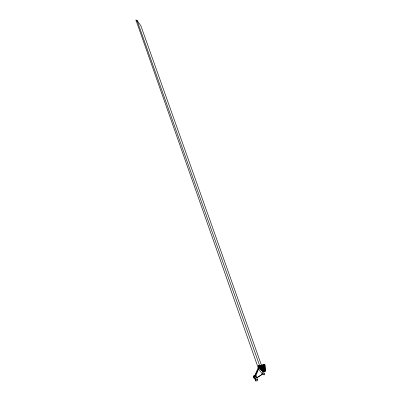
<?xml version="1.0" encoding="UTF-8"?>
<svg xmlns="http://www.w3.org/2000/svg" width="401" height="401" viewBox="0 0 401 401"><rect width="100%" height="100%" fill="white"/><g stroke="black" fill="none" stroke-linecap="round" stroke-linejoin="round"><path stroke-width="0.6" d="M262.966 371.136C263.146 369.607 261.663 371.451 262.309 370.614L262.179 365.156M262.239 370.73L262.46 371.296M262.961 370.569L263.096 370.995M256.018 376.484L255.412 376.404L255.663 376.359M262.239 369.156C261.758 369.065 261.637 369.336 262.896 369.03L262.916 368.664L262.189 368.94M261.888 368.99L261.963 369.301L262.359 368.92M262.169 368.94L262.209 369.306L262.174 368.815M254.455 375.897L254.465 376.183M261.858 368.955C262.069 368.79 262.61 370.534 263.066 370.74M262.239 370.83C262.545 371.602 261.963 370.78 262.565 370.454M262.85 371.136L262.825 370.855M255.362 376.99L258.55 368.85L259.392 364.905L137.002 20.386L135.959 20.05L258.55 368.85L262.394 374.183L256.76 377.877M262.876 371.927L262.394 374.183L256.775 377.817M255.282 376.359L255.026 376.198C254.745 376.719 255.617 376.318 255.026 376.198L255.101 376.419M261.948 369.451L262.239 369.421M262.921 369L262.886 368.699L261.076 368.88L261.081 369.211L262.279 369.115M263.292 367.436L263.221 367.717M258.429 367.166L253.848 377.907L254.73 379.135M258.55 368.85L253.848 377.907L254.861 377.296M261.988 369.1L262.495 370.594M261.883 369.136L262.164 369.035M261.988 368.925L261.918 369.161M262.349 370.77L262.419 370.519M263.056 371.095L263.056 370.79M262.429 370.624L262.439 370.99L261.898 369.506M262.314 370.579L262.119 365.166M262.655 370.935L261.988 368.995M262.389 370.815L262.289 371.151M260.54 367.963L260.364 367.777M261.647 369L261.863 369.231M262.61 368.825L262.906 368.87M261.708 369.697L261.713 369.792A2.441 0.336 84.2 0 0 261.663 367.872L261.572 367.817M263.186 369.396L263.297 369.657M264.354 369.341L264.424 369.602L261.086 369.933M262.61 370.579L262.921 370.579L262.48 370.559M256.124 375.782L257.452 379.552L257.482 380.79L255.883 380.95L254.54 377.14C253.582 377.692 253.517 375.567 254.44 375.707L254.46 375.391L255.442 375.296M255.643 376.318L255.898 376.268M264.414 367.481L264.74 367.356M264.465 369.476L264.79 369.351M264.139 370.193L264.956 370.113L264.926 368.86M258.62 366.825L258.585 365.506L264.861 364.87L265.031 371.476L263.241 371.486M258.605 365.722L264.881 365.05M258.595 365.687L264.871 365.015M264.896 366.033L258.62 366.669L264.896 366.203M259.477 366.755L264.896 366.163M259.557 366.78L260.374 366.694M260.455 366.689L261.272 366.604M261.352 366.594L262.169 366.514M262.249 366.504L263.096 366.364M263.146 366.414L263.963 366.334M264.043 366.324L264.866 366.243M259.472 367.772L264.79 367.461M259.472 367.852L264.785 367.311M259.477 367.928L264.941 367.381L264.926 368.795M259.477 367.998L264.941 367.421M259.372 368.108L264.931 367.486M259.813 368.238L264.951 367.682M262.921 368.694L261.001 368.86L261.011 369.196M260.399 369.131L264.976 368.699L261.803 369.176M260.921 369.146L264.976 368.735M261.342 369.211L261.226 365.256M260.976 369.376L264.981 369.04M260.931 369.451L264.981 369.005M261.292 369.587L264.835 369.231L261.086 369.857A2.441 0.336 84.2 0 0 261.066 367.938L261.041 367.867A2.441 0.336 84.2 0 1 261.091 369.787L264.835 369.381M261.081 369.707L264.835 369.306M261.572 370.339L264.996 369.988L261.452 370.554M261.447 370.384L265.006 370.018M261.452 370.484L264.996 370.123M261.457 370.684L265.016 370.323M261.592 370.704L265.006 370.288M262.635 370.83L262.244 370.935M262.414 370.885L262.475 371.206M263.111 365.236L263.246 371.622L265.041 371.336M263.236 371.642L265.031 371.441M264.515 371.496L264.485 365.095M253.908 375.867L254.51 375.902L255.853 379.712L255.883 380.95M253.943 377.105L254.003 375.857M255.853 379.712L257.452 379.552M261.076 368.88L261.813 368.875M260.515 367.822L260.575 369.171M264.535 373.943L263.537 373.677L263.151 374.594L264.149 374.86L264.545 374.454L263.146 370.714M137.002 20.386L140.846 25.719L261.562 365.517M135.959 20.05L136.656 21.017M264.394 365.105L264.56 371.582M263.963 364.96L264.134 371.567L264.008 364.975M263.076 365.065L263.292 371.707M261.828 365.366L261.913 370.674M262.655 367.772L262.63 367.707A2.441 0.336 84.2 0 1 262.68 369.622L262.705 369.692M261.733 365.376L261.838 370.679M261.272 365.231L261.342 369.376M262.169 367.757L262.194 367.822A2.441 0.336 84.2 0 1 262.244 369.737L262.149 369.677A2.441 0.336 84.2 0 0 262.099 367.762L262.124 367.827M261.111 367.862L261.136 367.928A2.441 0.336 84.2 0 1 261.181 369.842L261.161 369.777M261.617 369.732L261.642 369.797A2.441 0.336 84.2 0 0 261.592 367.882M259.076 365.642L259.071 366.735M258.585 365.506L264.866 364.885L264.861 366.158M262.805 370.955L262.189 369.03L262.314 369.466M262.585 370.94L261.888 369.256M262.454 370.84L261.858 369.075L261.693 369.702A2.441 0.336 84.2 0 0 261.642 367.807M264.79 364.895L264.951 371.416M264.299 367.346L264.374 367.607M263.918 366.298L264.053 371.511M263.036 365.07L263.171 370.514M262.229 365.171L262.259 366.419M261.317 365.246L261.422 369.366M260.52 369.256L260.409 365.341L260.475 369.281M260.314 365.431L260.404 368.96M259.517 366.915L259.482 365.416L259.482 366.92M259.181 366.815L259.121 365.552L259.106 366.82M258.67 365.532L258.7 366.78M254.51 375.902L254.54 377.14M253.943 375.958L253.973 377.196M264.916 366.369L259.151 366.95L264.901 366.334M262.725 367.767L262.7 367.702A2.441 0.336 84.2 0 1 262.75 369.617L262.775 369.682A2.441 0.336 84.2 0 0 262.725 367.767"/></g></svg>
